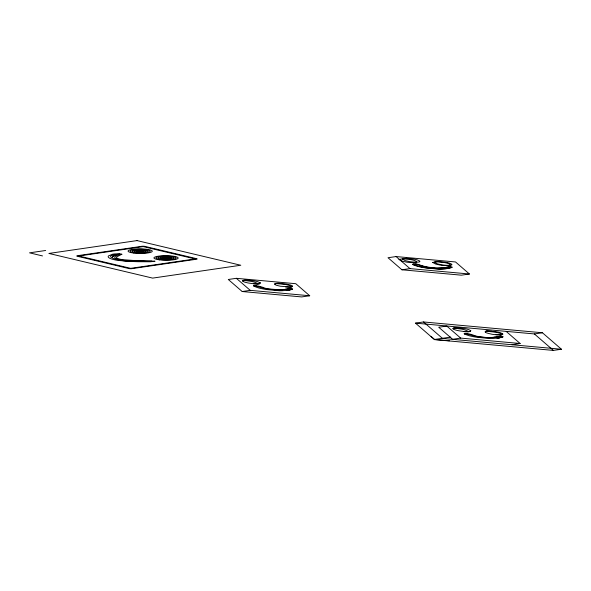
<?xml version="1.0" encoding="UTF-8"?>
<svg xmlns="http://www.w3.org/2000/svg" width="591" height="591" viewBox="0 0 591 591"><rect width="100%" height="100%" fill="white"/><g stroke="black" fill="none" stroke-linecap="round" stroke-linejoin="round"><path stroke-width="0.89" d="M254.056 285.623L263.15 288.024A30.237 5.666 0.3 0 0 268.292 289.11L275.465 289.908A8.636 1.618 0.3 0 0 277.297 289.952L282.358 289.723A13.216 2.475 0.3 0 0 284.692 289.427L290.27 288.386L292.589 288.94A4.75 0.894 0.3 0 1 292.427 289.176L288.534 290.129A20.323 3.805 0.3 0 1 286.532 290.388L282.675 290.698A10.69 2.002 0.3 0 1 279.543 290.75L266.785 289.583A44.377 8.318 0.3 0 1 262.626 288.851A49.6 9.293 0.3 0 1 258.895 288.016C245.856 283.843 261.096 285.955 263.955 287.906A30.237 5.666 0.3 0 0 269.097 288.992L279.994 289.812M497.363 336.796L500.932 336.124L503.015 336.685A4.75 0.894 0.3 0 1 502.852 336.929L499.942 337.72A18.882 3.539 0.3 0 1 498.405 337.956L493.101 338.451A10.69 2.002 0.3 0 1 489.969 338.503L477.21 337.328A44.377 8.318 0.3 0 1 473.051 336.597A49.6 9.293 0.3 0 1 469.313 335.769C456.311 331.573 471.507 333.716 474.381 335.651A30.237 5.666 0.3 0 0 479.515 336.744L486.696 337.535L492.931 337.417A12.869 2.408 0.3 0 0 495.118 337.18L499.993 336.249L502.21 336.804A4.75 0.894 0.3 0 1 502.047 337.047L499.668 337.742A17.346 3.251 0.3 0 1 498.405 337.956M292.427 289.176L291.636 289.509M502.852 336.929L498.959 337.875A20.323 3.805 0.3 0 1 496.95 338.141M127.959 260.638C124.45 260.734 106.868 258.659 118.872 254.787A22.273 4.174 0.3 0 0 119.256 254.61L119.352 254.558M119.286 254.595L119.323 254.581A8.208 1.537 0.3 0 0 119.781 254.27M281.538 283.421L276.359 283.333A3.058 0.576 0.3 0 0 275.502 283.466C273.219 284.005 276.522 285.497 277.393 285.49A24.017 4.499 0.3 0 0 280.511 286.236L290.624 287.063A3.058 0.576 0.3 0 0 291.533 286.938C293.993 286.472 290.728 284.884 289.76 284.884A24.017 4.499 0.3 0 0 286.642 284.145L278.309 283.252M290.27 287.093C292.168 286.362 288.829 285.202 288.149 285.121A24.017 4.499 0.3 0 0 285.032 284.382L275.273 283.525M485.699 331.27C483.807 332.031 487.132 333.132 487.819 333.243A24.017 4.499 0.3 0 0 490.936 333.981C491.793 334.617 508.977 336.146 500.185 332.637A24.017 4.499 0.3 0 0 497.068 331.891L486.785 331.078A3.058 0.576 0.3 0 0 485.92 331.211L495.457 332.127A24.017 4.499 0.3 0 1 498.575 332.866C499.247 332.984 502.594 334.063 500.695 334.838M291.348 289.59L289.45 289.982A18.882 3.539 0.3 0 1 287.98 290.211L286.532 290.388M287.581 288.91L290.174 288.504L291.784 289.058A4.75 0.894 0.3 0 1 291.622 289.295L289.243 289.996A17.346 3.251 0.3 0 1 287.98 290.211M286.613 289.117L285.778 289.265A13.275 2.49 0.3 0 1 283.399 289.583L278.494 289.834A8.68 1.625 0.3 0 1 276.898 289.812M497.001 336.87L496.204 337.018A13.275 2.49 0.3 0 1 493.817 337.335L488.92 337.587A8.68 1.625 0.3 0 1 487.324 337.557M45.655 250.488L29.55 252.837L42.515 255.925M236.348 278.309L228.296 279.484L242.199 291.526L301.654 296.926L309.706 295.751L295.803 283.71L236.348 278.309L250.252 290.351L309.706 295.751M396.066 256.56L388.014 257.735L401.917 269.777L461.372 275.177L469.424 274.002L455.521 261.961L396.066 256.56L409.969 268.602L469.424 274.002M242.199 291.526L250.252 290.351M401.917 269.777L409.969 268.602M415.473 323.137L423.525 321.962L542.42 332.763L561.45 349.237L553.398 350.411L434.503 339.618L415.473 323.137L534.375 333.937L542.42 332.763M431.09 336.449L434.562 339.456L450.667 337.106M460.677 338.104L452.625 339.278L438.721 327.229L446.774 326.062L460.677 338.104L520.132 343.504L506.228 331.455M512.079 344.671L520.132 343.504M280.555 289.789L282.505 289.664A12.869 2.408 0.3 0 0 284.692 289.427M464.482 333.376L473.576 335.769A30.237 5.666 0.3 0 0 478.71 336.863L485.891 337.653A8.636 1.618 0.3 0 0 487.723 337.705L492.783 337.476A13.216 2.475 0.3 0 0 495.118 337.18M277.763 283.259L275.162 283.562L274.859 284.397M457.73 327.828L454.826 327.872A3.066 0.576 0.3 0 0 453.814 328.035C451.701 328.707 454.981 329.933 455.787 330.037A24.017 4.499 0.3 0 0 458.904 330.783L464.009 331.499A7.993 1.5 0.3 0 0 467.511 331.684L468.907 331.617A3.066 0.576 0.3 0 0 469.978 331.477L470.805 330.642L468.153 329.431A24.017 4.499 0.3 0 0 465.036 328.692L458.276 327.85M139.121 261.133L151.215 261.252A17.523 3.28 0.3 0 1 151.769 261.259L152.086 261.266A8.651 1.618 0.3 0 1 150.225 261.362L149.309 261.392A26.344 4.935 0.3 0 1 146.494 261.421L138.501 261.119A48.743 9.131 0.3 0 1 127.944 260.646M139.291 261.34L138.7 261.325A78.448 14.701 0.3 0 1 133.921 261.178C127.205 262.869 95.129 255.933 119.707 254.16M247.304 280.075L242.783 280.526A7.993 1.5 0.3 0 1 246.262 280.703L251.389 281.412A24.017 4.499 0.3 0 1 254.507 282.151L257.048 283.252M247.851 280.104L254.61 280.947A24.017 4.499 0.3 0 1 257.728 281.685L260.38 282.89L259.552 283.724A3.066 0.576 0.3 0 1 258.481 283.872L257.092 283.924A7.993 1.5 0.3 0 1 253.613 283.746L248.486 283.03A24.017 4.499 0.3 0 1 245.361 282.291C244.556 282.188 241.276 280.961 243.389 280.282A3.066 0.576 0.3 0 1 244.401 280.127L249.505 280.223M253.583 283.754C255.29 283.569 260.129 284.884 260.269 282.779M285.616 286.953C287.322 286.775 292.153 288.083 292.294 285.985M459.931 327.968L453.208 328.271A7.993 1.5 0.3 0 1 456.688 328.448M491.963 331.174C490.257 331.352 485.425 330.044 485.277 332.142M464.009 331.499C465.715 331.322 470.554 332.63 470.695 330.524M496.041 334.705L501.079 334.809A3.058 0.576 0.3 0 0 501.958 334.683L502.86 334.321L502.719 333.73M561.45 349.237L442.556 338.444L423.525 321.962M434.562 339.456L449.426 340.808M456.71 328.441L461.815 329.157A24.017 4.499 0.3 0 1 464.932 329.904L467.474 330.997A7.993 1.5 0.3 0 1 467.577 331.677M255.984 285.556L253.894 285.689L254.115 286.443M466.41 333.302L464.393 333.405L464.541 334.188M534.375 333.937L553.398 350.411M112.43 257.048L113.236 255.534A14.42 2.704 0.3 0 1 113.93 255.209L114.041 255.164A9.153 1.714 0.3 0 1 115.201 254.832L115.548 254.765A5.422 1.019 0.3 0 1 117.099 254.566L112.659 256.686A18.683 3.502 0.3 0 0 112.489 256.908M453.304 328.943A7.993 1.5 0.3 0 1 453.149 328.271M499.809 336.272A2.792 0.525 0.3 0 1 500.909 336.116M256.989 283.252A7.993 1.5 0.3 0 1 257.151 283.924M242.879 281.19A7.993 1.5 0.3 0 1 242.724 280.518M289.383 288.519A2.792 0.525 0.3 0 1 290.484 288.364M138.383 251.131L141.966 251.168L138.397 251.101M164.254 257.949L167.829 257.994L164.261 257.927M399.102 259.456L401.858 261.008A24.017 4.499 0.3 0 0 404.983 261.754C406.549 262.522 422.779 263.741 414.225 260.402A24.017 4.499 0.3 0 0 411.107 259.663L402.936 258.769L399.102 259.456M402.323 258.991L405.079 260.542A24.017 4.499 0.3 0 0 408.204 261.281C409.77 262.049 426 263.276 417.445 259.929A24.017 4.499 0.3 0 0 414.328 259.19L406.157 258.304L402.323 258.991M432.738 262.426L435.501 263.978A24.017 4.499 0.3 0 0 438.618 264.716C440.184 265.485 456.415 266.711 447.867 263.372A24.017 4.499 0.3 0 0 444.75 262.626L436.579 261.739L432.738 262.426M434.348 262.19L437.111 263.741A24.017 4.499 0.3 0 0 440.229 264.48C441.795 265.256 458.025 266.475 449.478 263.135A24.017 4.499 0.3 0 0 446.36 262.389L438.19 261.503L434.348 262.19M412.592 264.243L413.597 265.086L417.807 266.386A49.6 9.293 0.3 0 0 421.538 267.213A44.377 8.318 0.3 0 0 425.697 267.945L438.456 269.119A10.69 2.002 0.3 0 0 441.588 269.068L444.92 268.816A20.22 3.79 0.3 0 0 447.446 268.491L451.339 267.546A4.75 0.894 0.3 0 0 451.502 267.309L449.419 266.74L445.097 267.56A13.32 2.497 0.3 0 1 442.312 267.952L437.059 268.203A8.636 1.618 0.3 0 1 435.183 268.151L428.002 267.361A30.237 5.666 0.3 0 1 422.861 266.275L415.554 264.022L412.592 264.243M413.397 264.125L414.402 264.967L418.613 266.268A49.6 9.293 0.3 0 0 422.343 267.095A44.377 8.318 0.3 0 0 426.503 267.826L439.261 269.001A10.69 2.002 0.3 0 0 442.393 268.949L445.725 268.698A20.22 3.79 0.3 0 0 448.251 268.38L452.145 267.428A4.75 0.894 0.3 0 0 452.307 267.191L450.224 266.622L445.902 267.442A13.32 2.497 0.3 0 1 443.117 267.834L437.865 268.085A8.636 1.618 0.3 0 1 435.988 268.033L428.807 267.243A30.237 5.666 0.3 0 1 423.666 266.157L416.36 263.911L413.397 264.125M121.857 254.233L116.73 256.841A14.435 2.704 0.3 0 0 116.538 257.417L116.575 257.543A17.132 3.214 0.3 0 0 117.469 258.333L118.414 258.74A14.62 2.741 0.3 0 0 122.3 259.634L135.738 260.638A53.353 9.995 0.3 0 0 141.544 260.786L155.049 261.229L150.358 261.761L138.486 261.71A80.361 15.056 0.3 0 1 132.384 261.517L118.562 260.483A21.978 4.115 0.3 0 1 115.984 260.084L113.014 259.427A25.797 4.831 0.3 0 1 108.774 257.632A24.246 4.543 0.3 0 1 108.256 256.982A25.007 4.684 0.3 0 1 108.485 255.91L112.467 254.233A9.678 1.817 0.3 0 1 114.403 253.945L119.596 253.746L121.857 254.233M137.038 240.589L48.898 253.443L152.633 278.11L240.773 265.248L137.038 240.589M141.929 246.299L77.51 255.696A2.068 0.384 0.3 0 0 77.199 256.235L129.074 268.573A2.068 0.384 0.3 0 0 131.978 268.646L196.397 259.25A2.068 0.384 0.3 0 0 196.707 258.71L144.832 246.373A2.068 0.384 0.3 0 0 141.929 246.299M143.221 246.61L78.81 256.006L130.685 268.336L195.096 258.939L143.221 246.61M133.736 253.044A12.13 2.275 0.3 0 0 152.301 251.293A12.13 2.275 0.3 0 0 134.497 249.114A12.13 2.275 0.3 0 0 133.736 253.044M159.6 259.863A12.13 2.275 0.3 0 0 178.164 258.112A12.13 2.275 0.3 0 0 160.36 255.933A12.13 2.275 0.3 0 0 159.6 259.863M134.837 252.719A10.062 1.884 0.3 0 0 150.232 251.271A10.062 1.884 0.3 0 0 135.465 249.461A10.062 1.884 0.3 0 0 134.837 252.719M160.7 259.538A10.062 1.884 0.3 0 0 176.096 258.09A10.062 1.884 0.3 0 0 161.328 256.28A10.062 1.884 0.3 0 0 160.7 259.538M135.93 252.394A7.993 1.5 0.3 0 0 148.164 251.241A7.993 1.5 0.3 0 0 136.432 249.808A7.993 1.5 0.3 0 0 135.93 252.394M137.031 252.076A5.925 1.108 0.3 0 0 146.103 251.219A5.925 1.108 0.3 0 0 137.4 250.156A5.925 1.108 0.3 0 0 137.031 252.076M138.124 251.751A3.856 0.724 0.3 0 0 144.034 251.197A3.856 0.724 0.3 0 0 138.368 250.503A3.856 0.724 0.3 0 0 138.124 251.751M161.794 259.22A7.993 1.5 0.3 0 0 174.035 258.068A7.993 1.5 0.3 0 0 162.296 256.627A7.993 1.5 0.3 0 0 161.794 259.22M162.894 258.895A5.925 1.108 0.3 0 0 171.966 258.038A5.925 1.108 0.3 0 0 163.264 256.974A5.925 1.108 0.3 0 0 162.894 258.895M163.995 258.57A3.856 0.724 0.3 0 0 169.898 258.016A3.856 0.724 0.3 0 0 164.232 257.321A3.856 0.724 0.3 0 0 163.995 258.57"/></g></svg>
